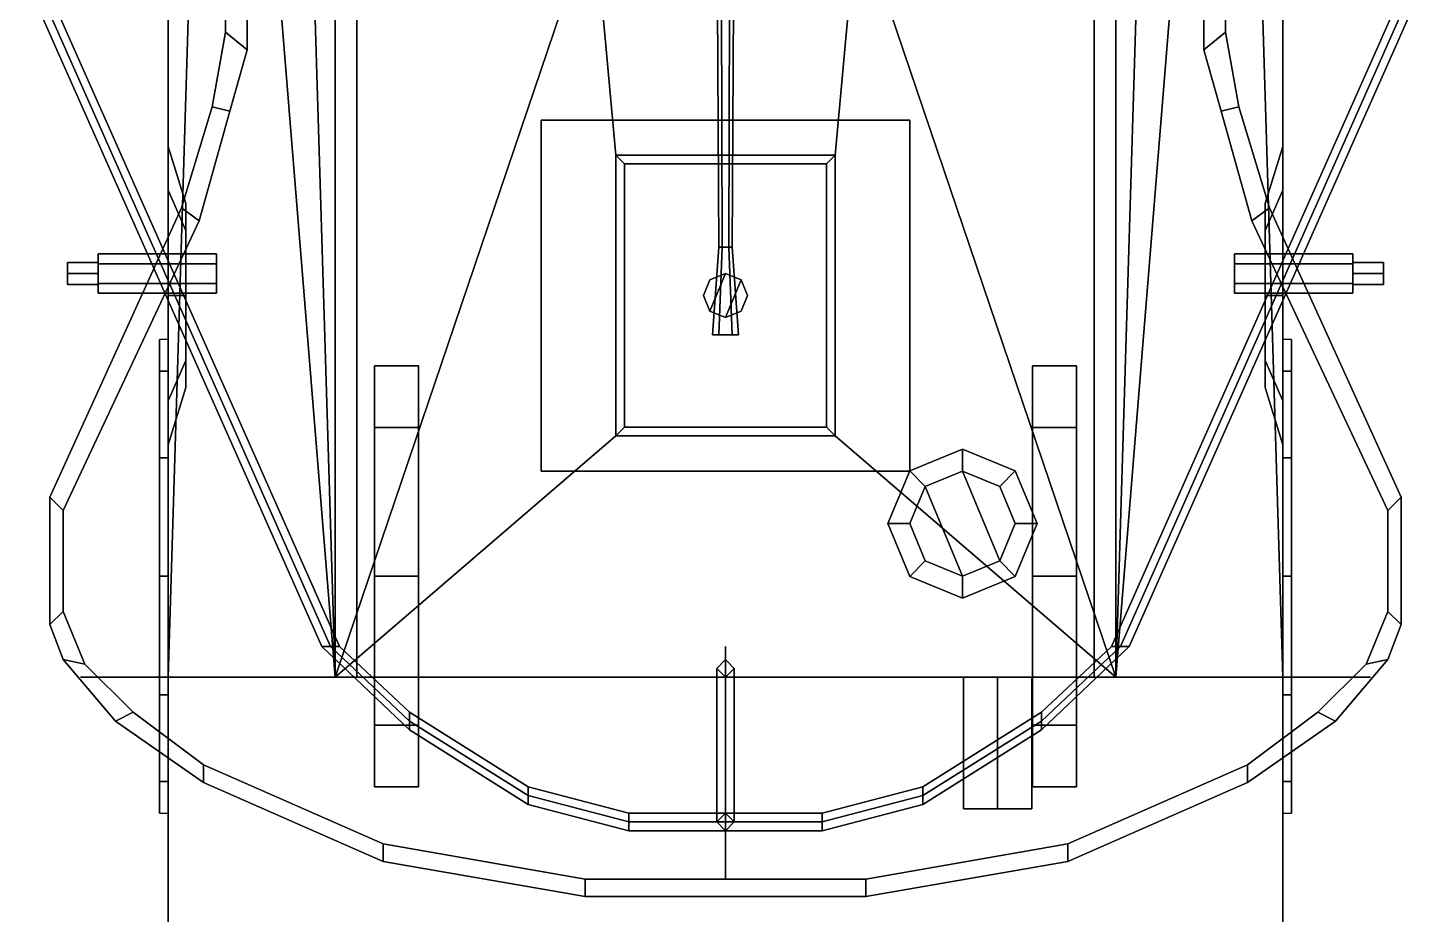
# Model space of a CAD drawing. Header units: millimetres. Extents: x -1.6 to 1.6, y -6.8 to 16.3.
# Drawn here: x -1.59 to 1.59, y -2.99 to -0.97 of the extents above; entities that cross this region are included whole.
import ezdxf

# ---------------------------------------------------------------- set-up
doc = ezdxf.new("R2010")
doc.units = ezdxf.units.MM
for name, color, linetype in [('barrel', 1, 'Continuous'), ('gun', 1, 'Continuous'), ('hatches', 6, 'Continuous'), ('top_aa', 4, 'Continuous'), ('top_flat', 4, 'Continuous'), ('wheels', 2, 'Continuous')]:
    doc.layers.add(name, color=color, linetype=linetype)

msp = doc.modelspace()

# ---------------------------------------------------------------- linework, layer by layer
for points in [[(-1.27, 1.58, 2.63), (-1.27, -1.58, 2.63), (-1.27, -2.45, 2.68), (-1.27, 2.45, 2.68)], [(1.27, -1.58, 2.63), (1.27, 1.58, 2.63), (1.27, 2.45, 2.68), (1.27, -2.45, 2.68)], [(-1.27, 2.22, 0.96), (-1.27, 1.95, 0.8877), (-1.27, -1.95, 0.8877), (-1.27, -2.22, 0.96)], [(-1.27, 1.58, 1.95), (-1.27, 2.22, 0.96), (-1.27, -2.22, 0.96), (-1.27, -1.58, 1.95)], [(1.27, -1.58, 1.95), (1.27, -2.22, 0.96), (1.27, 2.22, 0.96), (1.27, 1.58, 1.95)], [(1.27, -2.22, 0.96), (1.27, -1.95, 0.8877), (1.27, 1.95, 0.8877), (1.27, 2.22, 0.96)], [(-1.27, 1.95, 0.8877), (-1.27, 1.7523, 0.69), (-1.27, -1.7523, 0.69), (-1.27, -1.95, 0.8877)], [(1.27, -1.95, 0.8877), (1.27, -1.7523, 0.69), (1.27, 1.7523, 0.69), (1.27, 1.95, 0.8877)], [(-1.27, 1.7523, 0.69), (-1.27, 1.68, 0.42), (-1.27, -1.68, 0.42), (-1.27, -1.7523, 0.69)], [(1.27, -1.7523, 0.69), (1.27, -1.68, 0.42), (1.27, 1.68, 0.42), (1.27, 1.7523, 0.69)], [(-1.27, 1.58, 1.95), (-1.27, -1.58, 1.95), (-1.27, -1.3396, 2.0496), (-1.27, 1.3396, 2.0496)], [(-1.27, 1.3396, 2.5304), (-1.27, -1.3396, 2.5304), (-1.27, -1.58, 2.63), (-1.27, 1.58, 2.63)], [(1.27, -1.58, 1.95), (1.27, 1.58, 1.95), (1.27, 1.3396, 2.0496), (1.27, -1.3396, 2.0496)], [(1.27, -1.3396, 2.5304), (1.27, 1.3396, 2.5304), (1.27, 1.58, 2.63), (1.27, -1.58, 2.63)], [(-1.27, 1.3396, 2.0496), (-1.27, -1.3396, 2.0496), (-1.27, -1.24, 2.29), (-1.27, 1.24, 2.29)], [(-1.27, 1.24, 2.29), (-1.27, -1.24, 2.29), (-1.27, -1.3396, 2.5304), (-1.27, 1.3396, 2.5304)], [(1.27, -1.3396, 2.0496), (1.27, 1.3396, 2.0496), (1.27, 1.24, 2.29), (1.27, -1.24, 2.29)], [(1.27, -1.24, 2.29), (1.27, 1.24, 2.29), (1.27, 1.3396, 2.5304), (1.27, -1.3396, 2.5304)], [(-1.27, -1.24, 2.29), (-1.27, -1.3396, 2.0496), (-1.23, -1.4315, 2.1415), (-1.23, -1.37, 2.29)], [(-1.27, -1.3396, 2.5304), (-1.27, -1.24, 2.29), (-1.23, -1.37, 2.29), (-1.23, -1.4315, 2.4385)], [(1.27, -1.3396, 2.0496), (1.27, -1.24, 2.29), (1.23, -1.37, 2.29), (1.23, -1.4315, 2.1415)], [(1.27, -1.24, 2.29), (1.27, -1.3396, 2.5304), (1.23, -1.4315, 2.4385), (1.23, -1.37, 2.29)], [(-1.27, -1.3396, 2.0496), (-1.27, -1.58, 1.95), (-1.23, -1.58, 2.08), (-1.23, -1.4315, 2.1415)], [(-1.27, -1.58, 2.63), (-1.27, -1.3396, 2.5304), (-1.23, -1.4315, 2.4385), (-1.23, -1.58, 2.5)], [(1.27, -1.58, 1.95), (1.27, -1.3396, 2.0496), (1.23, -1.4315, 2.1415), (1.23, -1.58, 2.08)], [(1.27, -1.3396, 2.5304), (1.27, -1.58, 2.63), (1.23, -1.58, 2.5), (1.23, -1.4315, 2.4385)], [(-1.23, -1.7285, 2.1415), (-1.23, -1.37, 2.29), (-1.23, -1.4315, 2.1415), (-1.23, -1.58, 2.08)], [(-1.23, -1.79, 2.29), (-1.23, -1.4315, 2.4385), (-1.23, -1.37, 2.29), (-1.23, -1.7285, 2.1415)], [(1.23, -1.37, 2.29), (1.23, -1.7285, 2.4385), (1.23, -1.79, 2.29), (1.23, -1.4315, 2.1415)], [(1.23, -1.4315, 2.4385), (1.23, -1.58, 2.5), (1.23, -1.7285, 2.4385), (1.23, -1.37, 2.29)], [(-1.23, -1.7285, 2.4385), (-1.23, -1.58, 2.5), (-1.23, -1.4315, 2.4385), (-1.23, -1.79, 2.29)], [(1.23, -1.4315, 2.1415), (1.23, -1.79, 2.29), (1.23, -1.7285, 2.1415), (1.23, -1.58, 2.08)], [(-1.27, -1.58, 1.95), (-1.27, -1.8204, 2.0496), (-1.23, -1.7285, 2.1415), (-1.23, -1.58, 2.08)], [(-1.27, -1.8204, 2.5304), (-1.27, -1.58, 2.63), (-1.23, -1.58, 2.5), (-1.23, -1.7285, 2.4385)], [(-1.27, -1.8204, 2.5304), (-1.27, -5.09, 2.68), (-1.27, -2.45, 2.68), (-1.27, -1.58, 2.63)], [(-1.27, -1.58, 1.95), (-1.27, -1.58, 1.95), (-1.27, -5.35, 2.17), (-1.27, -1.8204, 2.0496)], [(-1.27, -1.58, 1.95), (-1.27, -6.23, 0.82), (-1.27, -5.86, 2.17), (-1.27, -5.35, 2.17)], [(-1.27, -6.23, 0.82), (-1.27, -1.58, 1.95), (-1.27, -5.16, 0.96), (-1.27, -5.43, 0.8877)], [(1.27, -1.8204, 2.0496), (1.27, -1.58, 1.95), (1.23, -1.58, 2.08), (1.23, -1.7285, 2.1415)], [(1.27, -1.58, 2.63), (1.27, -1.8204, 2.5304), (1.23, -1.7285, 2.4385), (1.23, -1.58, 2.5)], [(1.27, -5.35, 2.17), (1.27, -5.35, 2.17), (1.27, -1.58, 1.95), (1.27, -1.8204, 2.0496)], [(1.27, -5.09, 2.68), (1.27, -1.8204, 2.5304), (1.27, -1.58, 2.63), (1.27, -2.45, 2.68)], [(1.27, -5.16, 0.96), (1.27, -2.22, 0.96), (1.27, -1.58, 1.95), (1.27, -5.16, 0.96)], [(1.27, -1.58, 1.95), (1.27, -6.23, 0.82), (1.27, -5.43, 0.8877), (1.27, -5.16, 0.96)], [(1.27, -5.35, 2.17), (1.27, -5.86, 2.17), (1.27, -6.23, 0.82), (1.27, -1.58, 1.95)], [(-1.29, -1.7523, 0.69), (-1.29, -1.68, 0.42), (-1.29, -2.76, 0.42), (-1.29, -2.6877, 0.69)], [(-1.27, -1.7523, 0.69), (-1.27, -1.68, 0.42), (-1.29, -1.68, 0.42), (-1.29, -1.7523, 0.69)], [(1.27, -1.68, 0.42), (1.27, -1.7523, 0.69), (1.29, -1.7523, 0.69), (1.29, -1.68, 0.42)], [(1.29, -2.6877, 0.69), (1.29, -2.76, 0.42), (1.29, -1.68, 0.42), (1.29, -1.7523, 0.69)], [(-1.27, -1.8204, 2.0496), (-1.27, -1.92, 2.29), (-1.23, -1.79, 2.29), (-1.23, -1.7285, 2.1415)], [(-1.27, -1.92, 2.29), (-1.27, -1.8204, 2.5304), (-1.23, -1.7285, 2.4385), (-1.23, -1.79, 2.29)], [(1.27, -1.92, 2.29), (1.27, -1.8204, 2.0496), (1.23, -1.7285, 2.1415), (1.23, -1.79, 2.29)], [(1.27, -1.8204, 2.5304), (1.27, -1.92, 2.29), (1.23, -1.79, 2.29), (1.23, -1.7285, 2.4385)], [(-1.29, -1.95, 0.8877), (-1.29, -1.7523, 0.69), (-1.29, -2.6877, 0.69), (-1.29, -2.49, 0.8877)], [(-1.27, -1.95, 0.8877), (-1.27, -1.7523, 0.69), (-1.29, -1.7523, 0.69), (-1.29, -1.95, 0.8877)], [(1.27, -1.7523, 0.69), (1.27, -1.95, 0.8877), (1.29, -1.95, 0.8877), (1.29, -1.7523, 0.69)], [(1.29, -2.49, 0.8877), (1.29, -2.6877, 0.69), (1.29, -1.7523, 0.69), (1.29, -1.95, 0.8877)], [(-1.27, -1.8204, 2.5304), (-1.27, -1.92, 2.29), (-1.27, -5.35, 2.17), (-1.27, -5.09, 2.68)], [(-1.27, -1.8204, 2.0496), (-1.27, -1.8204, 2.0496), (-1.27, -5.35, 2.17), (-1.27, -1.92, 2.29)], [(1.27, -5.35, 2.17), (1.27, -5.35, 2.17), (1.27, -1.8204, 2.0496), (1.27, -1.92, 2.29)], [(1.27, -5.09, 2.68), (1.27, -5.35, 2.17), (1.27, -1.92, 2.29), (1.27, -1.8204, 2.5304)], [(-1.29, -2.22, 0.96), (-1.29, -1.95, 0.8877), (-1.29, -2.49, 0.8877), (-1.29, -2.22, 0.96)], [(-1.27, -2.22, 0.96), (-1.27, -1.95, 0.8877), (-1.29, -1.95, 0.8877), (-1.29, -2.22, 0.96)], [(1.27, -1.95, 0.8877), (1.27, -2.22, 0.96), (1.29, -2.22, 0.96), (1.29, -1.95, 0.8877)], [(1.29, -2.22, 0.96), (1.29, -2.49, 0.8877), (1.29, -1.95, 0.8877), (1.29, -2.22, 0.96)], [(-1.27, -2.49, 0.8877), (-1.27, -2.22, 0.96), (-1.29, -2.22, 0.96), (-1.29, -2.49, 0.8877)], [(-1.27, -2.49, 0.8877), (-1.27, -4.89, 0.8877), (-1.27, -5.16, 0.96), (-1.27, -2.22, 0.96)], [(1.27, -4.89, 0.8877), (1.27, -2.49, 0.8877), (1.27, -2.22, 0.96), (1.27, -5.16, 0.96)], [(1.27, -2.22, 0.96), (1.27, -2.49, 0.8877), (1.29, -2.49, 0.8877), (1.29, -2.22, 0.96)], [(-1.27, -2.45, 2.68), (-1.27, -5.09, 2.68), (1.27, -5.09, 2.68), (1.27, -2.45, 2.68)], [(-1.27, -2.6877, 0.69), (-1.27, -2.49, 0.8877), (-1.29, -2.49, 0.8877), (-1.29, -2.6877, 0.69)], [(-1.27, -2.6877, 0.69), (-1.27, -4.6923, 0.69), (-1.27, -4.89, 0.8877), (-1.27, -2.49, 0.8877)], [(1.27, -4.6923, 0.69), (1.27, -2.6877, 0.69), (1.27, -2.49, 0.8877), (1.27, -4.89, 0.8877)], [(1.27, -2.49, 0.8877), (1.27, -2.6877, 0.69), (1.29, -2.6877, 0.69), (1.29, -2.49, 0.8877)], [(-1.27, -2.76, 0.42), (-1.27, -2.6877, 0.69), (-1.29, -2.6877, 0.69), (-1.29, -2.76, 0.42)], [(-1.27, -2.76, 0.42), (-1.27, -4.62, 0.42), (-1.27, -4.6923, 0.69), (-1.27, -2.6877, 0.69)], [(1.27, -4.62, 0.42), (1.27, -2.76, 0.42), (1.27, -2.6877, 0.69), (1.27, -4.6923, 0.69)], [(1.27, -2.6877, 0.69), (1.27, -2.76, 0.42), (1.29, -2.76, 0.42), (1.29, -2.6877, 0.69)]]:
    msp.add_3dface(points)
at = {"layer": 'barrel'}
for points in [[(-1.16, -1.5075, 2.299), (-1.16, -1.485, 2.26), (-1.43, -1.485, 2.26), (-1.43, -1.5075, 2.299)], [(-1.16, -1.485, 2.26), (-1.16, -1.5075, 2.221), (-1.43, -1.5075, 2.221), (-1.43, -1.485, 2.26)], [(-1.43, -1.5525, 2.299), (-1.43, -1.5075, 2.299), (-1.43, -1.485, 2.26), (-1.43, -1.575, 2.26)], [(-1.43, -1.575, 2.26), (-1.43, -1.485, 2.26), (-1.43, -1.5075, 2.221), (-1.43, -1.5525, 2.221)], [(1.16, -1.485, 2.26), (1.16, -1.5075, 2.299), (1.43, -1.5075, 2.299), (1.43, -1.485, 2.26)], [(1.16, -1.5075, 2.221), (1.16, -1.485, 2.26), (1.43, -1.485, 2.26), (1.43, -1.5075, 2.221)], [(1.43, -1.5075, 2.299), (1.43, -1.5525, 2.299), (1.43, -1.575, 2.26), (1.43, -1.485, 2.26)], [(1.43, -1.485, 2.26), (1.43, -1.575, 2.26), (1.43, -1.5525, 2.221), (1.43, -1.5075, 2.221)], [(-1.43, -1.53, 2.285), (-1.43, -1.505, 2.26), (-1.5, -1.505, 2.26), (-1.5, -1.53, 2.285)], [(-1.43, -1.505, 2.26), (-1.43, -1.53, 2.235), (-1.5, -1.53, 2.235), (-1.5, -1.505, 2.26)], [(-1.5, -1.555, 2.26), (-1.5, -1.53, 2.285), (-1.5, -1.505, 2.26), (-1.5, -1.53, 2.235)], [(-1.16, -1.5525, 2.299), (-1.16, -1.5075, 2.299), (-1.43, -1.5075, 2.299), (-1.43, -1.5525, 2.299)], [(-1.16, -1.5075, 2.221), (-1.16, -1.5525, 2.221), (-1.43, -1.5525, 2.221), (-1.43, -1.5075, 2.221)], [(1.16, -1.5525, 2.221), (1.16, -1.5075, 2.221), (1.43, -1.5075, 2.221), (1.43, -1.5525, 2.221)], [(1.16, -1.5075, 2.299), (1.16, -1.5525, 2.299), (1.43, -1.5525, 2.299), (1.43, -1.5075, 2.299)], [(1.43, -1.53, 2.235), (1.43, -1.505, 2.26), (1.5, -1.505, 2.26), (1.5, -1.53, 2.235)], [(1.43, -1.505, 2.26), (1.43, -1.53, 2.285), (1.5, -1.53, 2.285), (1.5, -1.505, 2.26)], [(1.5, -1.505, 2.26), (1.5, -1.53, 2.285), (1.5, -1.555, 2.26), (1.5, -1.53, 2.235)], [(-1.43, -1.555, 2.26), (-1.43, -1.53, 2.285), (-1.5, -1.53, 2.285), (-1.5, -1.555, 2.26)], [(-1.43, -1.53, 2.235), (-1.43, -1.555, 2.26), (-1.5, -1.555, 2.26), (-1.5, -1.53, 2.235)], [(-1.16, -1.575, 2.26), (-1.16, -1.5525, 2.299), (-1.43, -1.5525, 2.299), (-1.43, -1.575, 2.26)], [(-1.16, -1.5525, 2.221), (-1.16, -1.575, 2.26), (-1.43, -1.575, 2.26), (-1.43, -1.5525, 2.221)], [(-0.0354, -1.5446, 3), (-0.05, -1.58, 3), (-0.0354, -1.6154, 3), (0, -1.53, 3)], [(-0.0354, -1.5446, 2), (-0.05, -1.58, 2), (-0.05, -1.58, 3), (-0.0354, -1.5446, 3)], [(0, -1.53, 2), (-0.0354, -1.5446, 2), (-0.0354, -1.5446, 3), (0, -1.53, 3)], [(0, -1.53, 3), (-0.0354, -1.6154, 3), (0, -1.63, 3), (0.0354, -1.5446, 3)], [(0.0354, -1.5446, 2), (0, -1.53, 2), (0, -1.53, 3), (0.0354, -1.5446, 3)], [(0.0354, -1.5446, 3), (0, -1.63, 3), (0.0354, -1.6154, 3), (0.05, -1.58, 3)], [(0.05, -1.58, 2), (0.0354, -1.5446, 2), (0.0354, -1.5446, 3), (0.05, -1.58, 3)], [(1.16, -1.5525, 2.299), (1.16, -1.575, 2.26), (1.43, -1.575, 2.26), (1.43, -1.5525, 2.299)], [(1.16, -1.575, 2.26), (1.16, -1.5525, 2.221), (1.43, -1.5525, 2.221), (1.43, -1.575, 2.26)], [(1.43, -1.555, 2.26), (1.43, -1.53, 2.235), (1.5, -1.53, 2.235), (1.5, -1.555, 2.26)], [(1.43, -1.53, 2.285), (1.43, -1.555, 2.26), (1.5, -1.555, 2.26), (1.5, -1.53, 2.285)], [(-0.05, -1.58, 2), (-0.0354, -1.6154, 2), (-0.0354, -1.6154, 3), (-0.05, -1.58, 3)], [(0.0354, -1.6154, 2), (0.05, -1.58, 2), (0.05, -1.58, 3), (0.0354, -1.6154, 3)], [(-0.0354, -1.6154, 2), (0, -1.63, 2), (0, -1.63, 3), (-0.0354, -1.6154, 3)], [(0, -1.63, 2), (0.0354, -1.6154, 2), (0.0354, -1.6154, 3), (0, -1.63, 3)]]:
    msp.add_3dface(points, dxfattribs=at)
at = {"layer": 'gun'}
for points in [[(-0.02, -0.64, 3.51), (-0.01, -0.64, 3.4927), (-0.0075, -1.47, 3.497), (-0.015, -1.47, 3.51)], [(-0.01, -0.64, 3.5273), (-0.02, -0.64, 3.51), (-0.015, -1.47, 3.51), (-0.0075, -1.47, 3.523)], [(-0.01, -0.64, 3.4927), (0.01, -0.64, 3.4927), (0.0075, -1.47, 3.497), (-0.0075, -1.47, 3.497)], [(0.01, -0.64, 3.5273), (-0.01, -0.64, 3.5273), (-0.0075, -1.47, 3.523), (0.0075, -1.47, 3.523)], [(0.01, -0.64, 3.4927), (0.02, -0.64, 3.51), (0.015, -1.47, 3.51), (0.0075, -1.47, 3.497)], [(0.02, -0.64, 3.51), (0.01, -0.64, 3.5273), (0.0075, -1.47, 3.523), (0.015, -1.47, 3.51)], [(-0.015, -1.47, 3.51), (-0.0075, -1.47, 3.497), (-0.015, -1.67, 3.484), (-0.03, -1.67, 3.51)], [(-0.0075, -1.47, 3.523), (-0.015, -1.47, 3.51), (-0.03, -1.67, 3.51), (-0.015, -1.67, 3.536)], [(-0.0075, -1.47, 3.497), (0.0075, -1.47, 3.497), (0.015, -1.67, 3.484), (-0.015, -1.67, 3.484)], [(0.0075, -1.47, 3.523), (-0.0075, -1.47, 3.523), (-0.015, -1.67, 3.536), (0.015, -1.67, 3.536)], [(0.0075, -1.47, 3.497), (0.015, -1.47, 3.51), (0.03, -1.67, 3.51), (0.015, -1.67, 3.484)], [(0.015, -1.47, 3.51), (0.0075, -1.47, 3.523), (0.015, -1.67, 3.536), (0.03, -1.67, 3.51)], [(0.03, -1.67, 3.51), (-0.03, -1.67, 3.51), (-0.015, -1.67, 3.484), (0.015, -1.67, 3.484)], [(0.015, -1.67, 3.536), (-0.015, -1.67, 3.536), (-0.03, -1.67, 3.51), (0.03, -1.67, 3.51)]]:
    msp.add_3dface(points, dxfattribs=at)
at = {"layer": 'hatches'}
for points in [[(-0.23, -1.88, 2.98), (-0.23, -1.28, 2.98), (-0.25, -1.26, 2.96), (-0.25, -1.9, 2.96)], [(-0.25, -1.26, 2.96), (-0.23, -1.28, 2.98), (0.23, -1.28, 2.98), (0.25, -1.26, 2.96)], [(-0.25, -1.9, 2.96), (-0.25, -1.26, 2.96), (0.25, -1.26, 2.96), (0.25, -1.9, 2.96)], [(0.25, -1.9, 2.96), (0.25, -1.26, 2.96), (0.23, -1.28, 2.98), (0.23, -1.88, 2.98)], [(0.23, -1.88, 2.98), (0.23, -1.28, 2.98), (-0.23, -1.28, 2.98), (-0.23, -1.88, 2.98)], [(0.25, -1.9, 2.96), (0.23, -1.88, 2.98), (-0.23, -1.88, 2.98), (-0.25, -1.9, 2.96)]]:
    msp.add_3dface(points, dxfattribs=at)
at = {"layer": 'top_aa'}
for points in [[(-1.09, 0, 3.2), (-1.14, 0, 3.2), (-1.14, -0.98, 3.2), (-1.09, -1.02, 3.2)], [(-1.09, -1.02, 3.2), (-1.14, -0.98, 3.2), (-1.14, 0, 3.2), (-1.09, 0, 3.2)], [(1.09, -1.02, 3.2), (1.14, -0.98, 3.2), (1.14, 0, 3.2), (1.09, 0, 3.2)], [(1.09, 0, 3.2), (1.14, 0, 3.2), (1.14, -0.98, 3.2), (1.09, -1.02, 3.2)], [(-1.27, -0.86, 2.68), (-1.27, -2.45, 2.68), (-0.84, -2.45, 2.96), (-0.84, -0.86, 2.96)], [(-0.84, -0.86, 2.96), (-0.84, -2.45, 2.96), (0.84, -2.45, 2.96), (0.84, -0.86, 2.96)], [(0.84, -2.45, 2.96), (1.27, -2.45, 2.68), (1.27, -0.86, 2.68), (0.84, -0.86, 2.96)], [(-1.13, -1.16, 3.23), (-1.17, -1.15, 3.23), (-1.14, -0.98, 3.2), (-1.09, -1.02, 3.2)], [(-1.09, -1.02, 3.2), (-1.14, -0.98, 3.2), (-1.17, -1.15, 3.23), (-1.13, -1.16, 3.23)], [(1.13, -1.16, 3.23), (1.17, -1.15, 3.23), (1.14, -0.98, 3.2), (1.09, -1.02, 3.2)], [(1.09, -1.02, 3.2), (1.14, -0.98, 3.2), (1.17, -1.15, 3.23), (1.13, -1.16, 3.23)], [(-1.13, -1.16, 3.23), (-1.17, -1.15, 3.23), (-1.24, -1.38, 3.26), (-1.2, -1.41, 3.27)], [(-1.2, -1.41, 3.27), (-1.24, -1.38, 3.26), (-1.17, -1.15, 3.23), (-1.13, -1.16, 3.23)], [(1.13, -1.16, 3.23), (1.17, -1.15, 3.23), (1.24, -1.38, 3.26), (1.2, -1.41, 3.27)], [(1.2, -1.41, 3.27), (1.24, -1.38, 3.26), (1.17, -1.15, 3.23), (1.13, -1.16, 3.23)], [(-1.2, -1.41, 3.27), (-1.24, -1.38, 3.26), (-1.54, -2.04, 3.37), (-1.51, -2.07, 3.37)], [(-1.51, -2.07, 3.37), (-1.54, -2.04, 3.37), (-1.24, -1.38, 3.26), (-1.2, -1.41, 3.27)], [(1.51, -2.07, 3.37), (1.54, -2.04, 3.37), (1.24, -1.38, 3.26), (1.2, -1.41, 3.27)], [(1.2, -1.41, 3.27), (1.24, -1.38, 3.26), (1.54, -2.04, 3.37), (1.51, -2.07, 3.37)], [(-1.51, -2.3, 3.4), (-1.54, -2.33, 3.4), (-1.54, -2.04, 3.37), (-1.51, -2.07, 3.37)], [(-1.51, -2.07, 3.37), (-1.54, -2.04, 3.37), (-1.54, -2.33, 3.4), (-1.51, -2.3, 3.4)], [(1.51, -2.07, 3.37), (1.54, -2.04, 3.37), (1.54, -2.33, 3.4), (1.51, -2.3, 3.4)], [(1.51, -2.3, 3.4), (1.54, -2.33, 3.4), (1.54, -2.04, 3.37), (1.51, -2.07, 3.37)], [(-1.51, -2.3, 3.4), (-1.54, -2.33, 3.4), (-1.51, -2.41, 3.42), (-1.46, -2.42, 3.42)], [(-1.46, -2.42, 3.42), (-1.51, -2.41, 3.42), (-1.54, -2.33, 3.4), (-1.51, -2.3, 3.4)], [(1.46, -2.42, 3.42), (1.51, -2.41, 3.42), (1.54, -2.33, 3.4), (1.51, -2.3, 3.4)], [(1.51, -2.3, 3.4), (1.54, -2.33, 3.4), (1.51, -2.41, 3.42), (1.46, -2.42, 3.42)], [(0, -2.38, 2.96), (0, -2.45, 2.96), (0, -2.91, 3.42), (0, -2.82, 3.42)], [(0, -2.82, 3.42), (0, -2.91, 3.42), (0, -2.45, 2.96), (0, -2.38, 2.96)], [(-1.35, -2.53, 3.42), (-1.39, -2.55, 3.42), (-1.51, -2.41, 3.42), (-1.46, -2.42, 3.42)], [(-1.46, -2.42, 3.42), (-1.51, -2.41, 3.42), (-1.39, -2.55, 3.42), (-1.35, -2.53, 3.42)], [(1.35, -2.53, 3.42), (1.39, -2.55, 3.42), (1.51, -2.41, 3.42), (1.46, -2.42, 3.42)], [(1.46, -2.42, 3.42), (1.51, -2.41, 3.42), (1.39, -2.55, 3.42), (1.35, -2.53, 3.42)], [(-0.84, -2.45, 2.96), (-0.91, -2.45, 2.91), (-1.47, -2.45, 3.42), (-1.43, -2.45, 3.42)], [(-1.43, -2.45, 3.42), (-1.47, -2.45, 3.42), (-0.91, -2.45, 2.91), (-0.84, -2.45, 2.96)], [(-0.84, -2.45, 2.96), (-1.27, -2.45, 2.68), (1.27, -2.45, 2.68), (0.84, -2.45, 2.96)], [(0.62, -2.45, 2.96), (0.5421, -2.45, 2.915), (0.5421, -2.75, 2.915), (0.62, -2.75, 2.96)], [(0.5421, -2.45, 2.915), (0.5421, -2.45, 2.825), (0.5421, -2.55, 2.825), (0.5421, -2.75, 2.915)], [(0.5421, -2.45, 2.915), (0.62, -2.45, 2.96), (0.62, -2.75, 2.96), (0.5421, -2.75, 2.915)], [(0.5421, -2.45, 2.825), (0.5421, -2.45, 2.915), (0.5421, -2.75, 2.915), (0.5421, -2.55, 2.825)], [(0.6979, -2.45, 2.915), (0.62, -2.45, 2.96), (0.62, -2.75, 2.96), (0.6979, -2.75, 2.915)], [(0.62, -2.45, 2.96), (0.6979, -2.45, 2.915), (0.6979, -2.75, 2.915), (0.62, -2.75, 2.96)], [(0.6979, -2.45, 2.825), (0.6979, -2.45, 2.915), (0.6979, -2.75, 2.915), (0.6979, -2.55, 2.825)], [(0.6979, -2.45, 2.915), (0.6979, -2.45, 2.825), (0.6979, -2.55, 2.825), (0.6979, -2.75, 2.915)], [(0.84, -2.45, 2.96), (0.91, -2.45, 2.91), (1.47, -2.45, 3.42), (1.43, -2.45, 3.42)], [(1.43, -2.45, 3.42), (1.47, -2.45, 3.42), (0.91, -2.45, 2.91), (0.84, -2.45, 2.96)], [(-1.35, -2.53, 3.42), (-1.39, -2.55, 3.42), (-1.19, -2.69, 3.42), (-1.19, -2.65, 3.42)], [(-1.19, -2.65, 3.42), (-1.19, -2.69, 3.42), (-1.39, -2.55, 3.42), (-1.35, -2.53, 3.42)], [(1.35, -2.53, 3.42), (1.39, -2.55, 3.42), (1.19, -2.69, 3.42), (1.19, -2.65, 3.42)], [(1.19, -2.65, 3.42), (1.19, -2.69, 3.42), (1.39, -2.55, 3.42), (1.35, -2.53, 3.42)], [(-0.78, -2.83, 3.42), (-0.78, -2.87, 3.42), (-1.19, -2.69, 3.42), (-1.19, -2.65, 3.42)], [(-1.19, -2.65, 3.42), (-1.19, -2.69, 3.42), (-0.78, -2.87, 3.42), (-0.78, -2.83, 3.42)], [(0.78, -2.83, 3.42), (0.78, -2.87, 3.42), (1.19, -2.69, 3.42), (1.19, -2.65, 3.42)], [(1.19, -2.65, 3.42), (1.19, -2.69, 3.42), (0.78, -2.87, 3.42), (0.78, -2.83, 3.42)], [(-0.32, -2.91, 3.42), (-0.32, -2.95, 3.42), (-0.78, -2.87, 3.42), (-0.78, -2.83, 3.42)], [(-0.78, -2.83, 3.42), (-0.78, -2.87, 3.42), (-0.32, -2.95, 3.42), (-0.32, -2.91, 3.42)], [(0.78, -2.83, 3.42), (0.78, -2.87, 3.42), (0.32, -2.95, 3.42), (0.32, -2.91, 3.42)], [(0.32, -2.91, 3.42), (0.32, -2.95, 3.42), (0.78, -2.87, 3.42), (0.78, -2.83, 3.42)], [(-0.32, -2.91, 3.42), (-0.32, -2.95, 3.42), (0.32, -2.95, 3.42), (0.32, -2.91, 3.42)], [(0.32, -2.91, 3.42), (0.32, -2.95, 3.42), (-0.32, -2.95, 3.42), (-0.32, -2.91, 3.42)]]:
    msp.add_3dface(points, dxfattribs=at)
at = {"layer": 'top_flat'}
for points in [[(-1.1975, 0.05, 2.7334), (-1.27, 2.45, 2.68), (-1.27, -2.45, 2.68), (-1.1975, -0.05, 2.7334)], [(-0.89, 2.45, 2.96), (-0.9625, 0.05, 2.9066), (-0.9625, -0.05, 2.9066), (-0.89, -2.45, 2.96)], [(-0.89, 2.45, 2.96), (-0.89, -2.45, 2.96), (-0.3, -0.71, 2.96), (-0.3, 0.71, 2.96)], [(0.3, 0.71, 2.96), (0.3, -0.71, 2.96), (0.89, -2.45, 2.96), (0.89, 2.45, 2.96)], [(0.89, -2.45, 2.96), (0.9625, -0.05, 2.9066), (0.9625, 0.05, 2.9066), (0.89, 2.45, 2.96)], [(1.1975, -0.05, 2.7334), (1.27, -2.45, 2.68), (1.27, 2.45, 2.68), (1.1975, 0.05, 2.7334)], [(-1.08, -0.1, 2.82), (-1.1975, -0.05, 2.7334), (-1.27, -2.45, 2.68), (-0.89, -2.45, 2.96)], [(-0.9625, -0.05, 2.9066), (-1.08, -0.1, 2.82), (-0.89, -2.45, 2.96)], [(0.89, -2.45, 2.96), (1.27, -2.45, 2.68), (1.1975, -0.05, 2.7334), (1.08, -0.1, 2.82)], [(0.89, -2.45, 2.96), (1.08, -0.1, 2.82), (0.9625, -0.05, 2.9066)], [(-0.25, -1.9, 2.96), (-0.25, -1.26, 2.96), (-0.3, -0.71, 2.96), (-0.89, -2.45, 2.96)], [(0.25, -1.26, 2.96), (0.3, -0.71, 2.96), (-0.3, -0.71, 2.96), (-0.25, -1.26, 2.96)], [(0.89, -2.45, 2.96), (0.3, -0.71, 2.96), (0.25, -1.26, 2.96), (0.25, -1.9, 2.96)], [(-1.57, -0.87, 3.55), (-1.59, -0.87, 3.53), (-0.92, -2.38, 3.53), (-0.9, -2.38, 3.55)], [(-1.59, -0.87, 3.53), (-1.57, -0.87, 3.51), (-0.9, -2.38, 3.51), (-0.92, -2.38, 3.53)], [(-1.57, -0.87, 3.51), (-1.55, -0.87, 3.53), (-0.88, -2.38, 3.53), (-0.9, -2.38, 3.51)], [(-1.55, -0.87, 3.53), (-1.57, -0.87, 3.55), (-0.9, -2.38, 3.55), (-0.88, -2.38, 3.53)], [(1.57, -0.87, 3.55), (1.55, -0.87, 3.53), (0.88, -2.38, 3.53), (0.9, -2.38, 3.55)], [(1.55, -0.87, 3.53), (1.57, -0.87, 3.51), (0.9, -2.38, 3.51), (0.88, -2.38, 3.53)], [(1.57, -0.87, 3.51), (1.59, -0.87, 3.53), (0.92, -2.38, 3.53), (0.9, -2.38, 3.51)], [(1.59, -0.87, 3.53), (1.57, -0.87, 3.55), (0.9, -2.38, 3.55), (0.92, -2.38, 3.53)], [(-0.42, -1.18, 2.94), (-0.42, -1.98, 2.94), (-0.42, -1.98, 2), (-0.42, -1.18, 2)], [(0.42, -1.18, 2), (0.42, -1.18, 2.94), (-0.42, -1.18, 2.94), (-0.42, -1.18, 2)], [(-0.42, -1.18, 2), (-0.42, -1.98, 2), (0.42, -1.98, 2), (0.42, -1.18, 2)], [(0.42, -1.18, 2), (0.42, -1.98, 2), (0.42, -1.98, 2.94), (0.42, -1.18, 2.94)], [(-0.25, -1.9, 2.96), (-0.25, -1.9, 2.94), (-0.25, -1.26, 2.94), (-0.25, -1.26, 2.96)], [(-0.25, -1.26, 2.96), (-0.25, -1.26, 2.94), (0.25, -1.26, 2.94), (0.25, -1.26, 2.96)], [(0.25, -1.9, 2.94), (0.25, -1.9, 2.96), (0.25, -1.26, 2.96), (0.25, -1.26, 2.94)], [(0.89, -2.45, 2.96), (0.25, -1.9, 2.96), (-0.25, -1.9, 2.96), (-0.89, -2.45, 2.96)], [(-0.25, -1.9, 2.94), (-0.25, -1.9, 2.96), (0.25, -1.9, 2.96), (0.25, -1.9, 2.94)], [(0.54, -1.93, 3.04), (0.4198, -1.9798, 3.04), (0.4551, -2.0151, 3.08), (0.54, -1.98, 3.08)], [(0.54, -1.93, 2.96), (0.4198, -1.9798, 2.96), (0.4198, -1.9798, 3.04), (0.54, -1.93, 3.04)], [(0.6602, -1.9798, 3.04), (0.54, -1.93, 3.04), (0.54, -1.98, 3.08), (0.6249, -2.0151, 3.08)], [(0.6602, -1.9798, 2.96), (0.54, -1.93, 2.96), (0.54, -1.93, 3.04), (0.6602, -1.9798, 3.04)], [(-0.42, -1.98, 2), (-0.42, -1.98, 2.94), (0.42, -1.98, 2.94), (0.42, -1.98, 2)], [(0.4198, -1.9798, 3.04), (0.37, -2.1, 3.04), (0.42, -2.1, 3.08), (0.4551, -2.0151, 3.08)], [(0.4198, -1.9798, 2.96), (0.37, -2.1, 2.96), (0.37, -2.1, 3.04), (0.4198, -1.9798, 3.04)], [(0.4551, -2.0151, 3.08), (0.54, -2.22, 3.08), (0.6249, -2.1849, 3.08), (0.54, -1.98, 3.08)], [(0.54, -1.98, 3.08), (0.6249, -2.1849, 3.08), (0.66, -2.1, 3.08), (0.6249, -2.0151, 3.08)], [(0.71, -2.1, 3.04), (0.6602, -1.9798, 3.04), (0.6249, -2.0151, 3.08), (0.66, -2.1, 3.08)], [(0.71, -2.1, 2.96), (0.6602, -1.9798, 2.96), (0.6602, -1.9798, 3.04), (0.71, -2.1, 3.04)], [(0.42, -2.1, 3.08), (0.4551, -2.1849, 3.08), (0.54, -2.22, 3.08), (0.4551, -2.0151, 3.08)], [(0.37, -2.1, 3.04), (0.4198, -2.2202, 3.04), (0.4551, -2.1849, 3.08), (0.42, -2.1, 3.08)], [(0.37, -2.1, 2.96), (0.4198, -2.2202, 2.96), (0.4198, -2.2202, 3.04), (0.37, -2.1, 3.04)], [(0.6602, -2.2202, 3.04), (0.71, -2.1, 3.04), (0.66, -2.1, 3.08), (0.6249, -2.1849, 3.08)], [(0.6602, -2.2202, 2.96), (0.71, -2.1, 2.96), (0.71, -2.1, 3.04), (0.6602, -2.2202, 3.04)], [(0.4198, -2.2202, 3.04), (0.54, -2.27, 3.04), (0.54, -2.22, 3.08), (0.4551, -2.1849, 3.08)], [(0.54, -2.27, 3.04), (0.6602, -2.2202, 3.04), (0.6249, -2.1849, 3.08), (0.54, -2.22, 3.08)], [(0.4198, -2.2202, 2.96), (0.54, -2.27, 2.96), (0.54, -2.27, 3.04), (0.4198, -2.2202, 3.04)], [(0.54, -2.27, 2.96), (0.6602, -2.2202, 2.96), (0.6602, -2.2202, 3.04), (0.54, -2.27, 3.04)], [(-0.9, -2.38, 3.55), (-0.92, -2.38, 3.53), (-0.72, -2.57, 3.53), (-0.72, -2.55, 3.55)], [(-0.92, -2.38, 3.53), (-0.9, -2.38, 3.51), (-0.72, -2.55, 3.51), (-0.72, -2.57, 3.53)], [(-0.9, -2.38, 3.51), (-0.88, -2.38, 3.53), (-0.72, -2.53, 3.53), (-0.72, -2.55, 3.51)], [(-0.88, -2.38, 3.53), (-0.9, -2.38, 3.55), (-0.72, -2.55, 3.55), (-0.72, -2.53, 3.53)], [(0.9, -2.38, 3.51), (0.92, -2.38, 3.53), (0.72, -2.57, 3.53), (0.72, -2.55, 3.51)], [(0.92, -2.38, 3.53), (0.9, -2.38, 3.55), (0.72, -2.55, 3.55), (0.72, -2.57, 3.53)], [(0.9, -2.38, 3.55), (0.88, -2.38, 3.53), (0.72, -2.53, 3.53), (0.72, -2.55, 3.55)], [(0.88, -2.38, 3.53), (0.9, -2.38, 3.51), (0.72, -2.55, 3.51), (0.72, -2.53, 3.53)], [(-0.02, -2.78, 3.51), (0, -2.76, 3.51), (0, -2.41, 2.96), (-0.02, -2.43, 2.96)], [(0, -2.76, 3.51), (0.02, -2.78, 3.51), (0.02, -2.43, 2.96), (0, -2.41, 2.96)], [(0, -2.8, 3.51), (-0.02, -2.78, 3.51), (-0.02, -2.43, 2.96), (0, -2.45, 2.96)], [(0.02, -2.78, 3.51), (0, -2.8, 3.51), (0, -2.45, 2.96), (0.02, -2.43, 2.96)], [(-0.89, -2.45, 2.96), (-1.27, -2.45, 2.68), (1.27, -2.45, 2.68), (0.89, -2.45, 2.96)], [(-0.72, -2.55, 3.51), (-0.72, -2.53, 3.53), (-0.45, -2.7, 3.53), (-0.45, -2.72, 3.51)], [(-0.72, -2.53, 3.53), (-0.72, -2.55, 3.55), (-0.45, -2.72, 3.55), (-0.45, -2.7, 3.53)], [(0.72, -2.55, 3.55), (0.72, -2.53, 3.53), (0.45, -2.7, 3.53), (0.45, -2.72, 3.55)], [(0.72, -2.53, 3.53), (0.72, -2.55, 3.51), (0.45, -2.72, 3.51), (0.45, -2.7, 3.53)], [(-0.72, -2.55, 3.55), (-0.72, -2.57, 3.53), (-0.45, -2.74, 3.53), (-0.45, -2.72, 3.55)], [(-0.72, -2.57, 3.53), (-0.72, -2.55, 3.51), (-0.45, -2.72, 3.51), (-0.45, -2.74, 3.53)], [(0.72, -2.55, 3.51), (0.72, -2.57, 3.53), (0.45, -2.74, 3.53), (0.45, -2.72, 3.51)], [(0.72, -2.57, 3.53), (0.72, -2.55, 3.55), (0.45, -2.72, 3.55), (0.45, -2.74, 3.53)], [(-0.45, -2.72, 3.51), (-0.45, -2.7, 3.53), (-0.22, -2.76, 3.53), (-0.22, -2.78, 3.51)], [(-0.45, -2.7, 3.53), (-0.45, -2.72, 3.55), (-0.22, -2.78, 3.55), (-0.22, -2.76, 3.53)], [(0.45, -2.72, 3.55), (0.45, -2.7, 3.53), (0.22, -2.76, 3.53), (0.22, -2.78, 3.55)], [(0.45, -2.7, 3.53), (0.45, -2.72, 3.51), (0.22, -2.78, 3.51), (0.22, -2.76, 3.53)], [(-0.45, -2.72, 3.55), (-0.45, -2.74, 3.53), (-0.22, -2.8, 3.53), (-0.22, -2.78, 3.55)], [(-0.45, -2.74, 3.53), (-0.45, -2.72, 3.51), (-0.22, -2.78, 3.51), (-0.22, -2.8, 3.53)], [(0.45, -2.72, 3.51), (0.45, -2.74, 3.53), (0.22, -2.8, 3.53), (0.22, -2.78, 3.51)], [(0.45, -2.74, 3.53), (0.45, -2.72, 3.55), (0.22, -2.78, 3.55), (0.22, -2.8, 3.53)], [(0.22, -2.78, 3.55), (0.22, -2.76, 3.53), (-0.22, -2.76, 3.53), (-0.22, -2.78, 3.55)], [(0.22, -2.76, 3.53), (0.22, -2.78, 3.51), (-0.22, -2.78, 3.51), (-0.22, -2.76, 3.53)], [(-0.02, -2.78, 3.51), (0, -2.76, 3.53), (0, -2.76, 3.51), (-0.02, -2.78, 3.51)], [(0, -2.76, 3.53), (0.02, -2.78, 3.51), (0.02, -2.78, 3.51), (0, -2.76, 3.51)], [(0.22, -2.78, 3.51), (0.22, -2.8, 3.53), (-0.22, -2.8, 3.53), (-0.22, -2.78, 3.51)], [(0.22, -2.8, 3.53), (0.22, -2.78, 3.55), (-0.22, -2.78, 3.55), (-0.22, -2.8, 3.53)], [(0, -2.8, 3.53), (-0.02, -2.78, 3.51), (-0.02, -2.78, 3.51), (0, -2.8, 3.51)], [(0.02, -2.78, 3.51), (0, -2.8, 3.53), (0, -2.8, 3.51), (0.02, -2.78, 3.51)]]:
    msp.add_3dface(points, dxfattribs=at)
at = {"layer": 'wheels'}
for points in [[(-0.7, -1.8806, 0.7894), (-0.7, -1.74, 0.45), (-0.8, -1.74, 0.45), (-0.8, -1.8806, 0.7894)], [(-0.8, -1.8806, 0.1106), (-0.8, -2.22, 0.93), (-0.8, -1.8806, 0.7894), (-0.8, -1.74, 0.45)], [(-0.7, -1.74, 0.45), (-0.7, -1.8806, 0.1106), (-0.8, -1.8806, 0.1106), (-0.8, -1.74, 0.45)], [(-0.7, -2.5594, 0.1106), (-0.7, -1.74, 0.45), (-0.7, -1.8806, 0.7894), (-0.7, -2.7, 0.45)], [(-0.7, -2.22, -0.03), (-0.7, -1.8806, 0.1106), (-0.7, -1.74, 0.45), (-0.7, -2.5594, 0.1106)], [(0.7, -1.8806, 0.1106), (0.7, -2.22, 0.93), (0.7, -1.8806, 0.7894), (0.7, -1.74, 0.45)], [(0.8, -1.8806, 0.7894), (0.8, -1.74, 0.45), (0.7, -1.74, 0.45), (0.7, -1.8806, 0.7894)], [(0.8, -1.74, 0.45), (0.8, -1.8806, 0.1106), (0.7, -1.8806, 0.1106), (0.7, -1.74, 0.45)], [(0.8, -2.5594, 0.1106), (0.8, -1.74, 0.45), (0.8, -1.8806, 0.7894), (0.8, -2.7, 0.45)], [(0.8, -2.22, -0.03), (0.8, -1.8806, 0.1106), (0.8, -1.74, 0.45), (0.8, -2.5594, 0.1106)], [(-0.8, -2.22, -0.03), (-0.8, -2.5594, 0.7894), (-0.8, -2.22, 0.93), (-0.8, -1.8806, 0.1106)], [(-0.7, -1.8806, 0.1106), (-0.7, -2.22, -0.03), (-0.8, -2.22, -0.03), (-0.8, -1.8806, 0.1106)], [(-0.7, -2.22, 0.93), (-0.7, -1.8806, 0.7894), (-0.8, -1.8806, 0.7894), (-0.8, -2.22, 0.93)], [(-0.7, -2.7, 0.45), (-0.7, -1.8806, 0.7894), (-0.7, -2.22, 0.93), (-0.7, -2.5594, 0.7894)], [(0.7, -2.22, -0.03), (0.7, -2.5594, 0.7894), (0.7, -2.22, 0.93), (0.7, -1.8806, 0.1106)], [(0.8, -1.8806, 0.1106), (0.8, -2.22, -0.03), (0.7, -2.22, -0.03), (0.7, -1.8806, 0.1106)], [(0.8, -2.22, 0.93), (0.8, -1.8806, 0.7894), (0.7, -1.8806, 0.7894), (0.7, -2.22, 0.93)], [(0.8, -2.7, 0.45), (0.8, -1.8806, 0.7894), (0.8, -2.22, 0.93), (0.8, -2.5594, 0.7894)], [(-0.8, -2.5594, 0.1106), (-0.8, -2.7, 0.45), (-0.8, -2.5594, 0.7894), (-0.8, -2.22, -0.03)], [(-0.7, -2.22, -0.03), (-0.7, -2.5594, 0.1106), (-0.8, -2.5594, 0.1106), (-0.8, -2.22, -0.03)], [(-0.7, -2.5594, 0.7894), (-0.7, -2.22, 0.93), (-0.8, -2.22, 0.93), (-0.8, -2.5594, 0.7894)], [(0.7, -2.5594, 0.1106), (0.7, -2.7, 0.45), (0.7, -2.5594, 0.7894), (0.7, -2.22, -0.03)], [(0.8, -2.22, -0.03), (0.8, -2.5594, 0.1106), (0.7, -2.5594, 0.1106), (0.7, -2.22, -0.03)], [(0.8, -2.5594, 0.7894), (0.8, -2.22, 0.93), (0.7, -2.22, 0.93), (0.7, -2.5594, 0.7894)], [(-0.7, -2.7, 0.45), (-0.7, -2.5594, 0.7894), (-0.8, -2.5594, 0.7894), (-0.8, -2.7, 0.45)], [(-0.7, -2.5594, 0.1106), (-0.7, -2.7, 0.45), (-0.8, -2.7, 0.45), (-0.8, -2.5594, 0.1106)], [(0.8, -2.7, 0.45), (0.8, -2.5594, 0.7894), (0.7, -2.5594, 0.7894), (0.7, -2.7, 0.45)], [(0.8, -2.5594, 0.1106), (0.8, -2.7, 0.45), (0.7, -2.7, 0.45), (0.7, -2.5594, 0.1106)]]:
    msp.add_3dface(points, dxfattribs=at)

doc.saveas('drawing.dxf')
